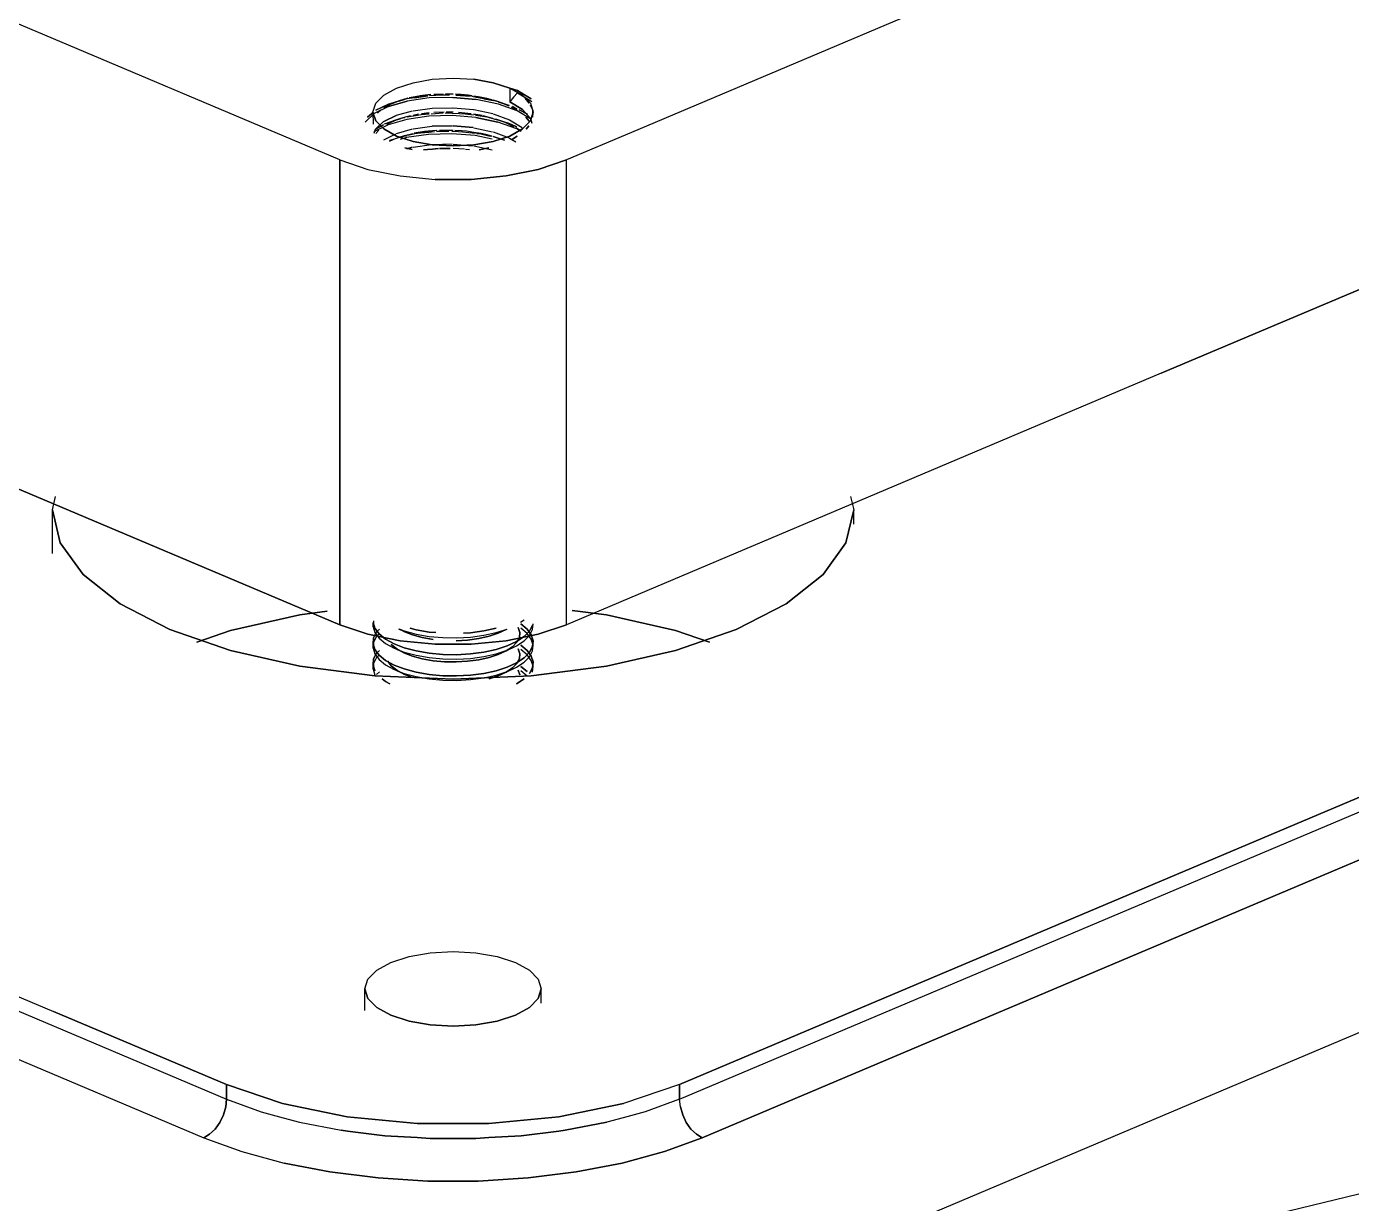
# Model space of a CAD drawing. Header units: millimetres. Extents: x 8 to 862, y 8 to 289.
# Drawn here: x 554.63 to 592.72, y 78.35 to 112.16 of the extents above; entities that cross this region are included whole.
import ezdxf

# ---------------------------------------------------------------- set-up
doc = ezdxf.new("R2010")
doc.units = ezdxf.units.MM
doc.layers.add('OUTLINE', color=7, linetype='Continuous')

msp = doc.modelspace()

# ---------------------------------------------------------------- linework, layer by layer
at = {"layer": 'OUTLINE'}
for p, q in [((604.345, 122.782), (572.022, 109.121)), ((563.635, 108.331), (531.314, 121.989)), ((565.263, 110.393), (565.742, 110.549)), ((565.742, 110.549), (566.296, 110.647)), ((566.296, 110.647), (566.894, 110.68)), ((566.894, 110.68), (567.489, 110.647)), ((568.045, 110.549), (567.489, 110.647)), ((567.489, 110.647), (568.045, 110.549)), ((568.522, 110.393), (568.045, 110.549)), ((568.045, 110.549), (568.522, 110.393)), ((564.668, 109.959), (564.898, 110.193)), ((564.898, 110.193), (565.263, 110.393)), ((565.312, 110.019), (565.594, 110.1)), ((565.594, 110.1), (565.312, 110.019)), ((565.556, 110.082), (565.424, 110.042)), ((566.21, 110.11), (565.573, 110.019)), ((565.782, 110.114), (565.575, 110.084)), ((565.631, 110.112), (565.745, 110.133)), ((565.745, 110.133), (565.631, 110.112)), ((565.745, 110.133), (565.908, 110.166)), ((565.908, 110.166), (565.745, 110.133)), ((566.163, 110.17), (565.782, 110.114)), ((565.782, 110.114), (566.163, 110.17)), ((565.926, 110.168), (566.254, 110.205)), ((566.254, 110.205), (565.926, 110.168)), ((566.882, 110.126), (566.21, 110.11)), ((566.575, 110.186), (566.212, 110.173)), ((566.342, 110.214), (566.61, 110.224)), ((566.61, 110.224), (566.342, 110.214)), ((566.794, 110.193), (566.575, 110.186)), ((566.673, 110.226), (566.894, 110.219)), ((566.894, 110.219), (566.673, 110.226)), ((566.882, 110.126), (567.554, 110.07)), ((567.554, 110.07), (566.882, 110.126)), ((566.966, 110.217), (567.112, 110.21)), ((567.112, 110.21), (566.966, 110.217)), ((567.382, 110.154), (566.975, 110.182)), ((567.112, 110.21), (567.324, 110.186)), ((567.324, 110.186), (567.112, 110.21)), ((567.324, 110.186), (567.445, 110.175)), ((567.445, 110.175), (567.324, 110.186)), ((567.552, 110.128), (567.433, 110.149)), ((567.675, 110.131), (567.487, 110.166)), ((567.777, 110.089), (567.552, 110.128)), ((568.194, 109.935), (567.554, 110.07)), ((567.861, 110.096), (567.675, 110.131)), ((568.059, 110.038), (567.777, 110.089)), ((567.777, 110.089), (568.059, 110.038)), ((567.861, 110.096), (568.01, 110.054)), ((568.01, 110.054), (567.861, 110.096)), ((568.522, 110.393), (568.522, 110.003)), ((568.887, 110.193), (568.522, 110.393)), ((568.522, 110.393), (568.749, 110.263)), ((568.522, 110.393), (568.887, 110.193)), ((568.749, 110.263), (568.522, 110.393)), ((568.743, 110.324), (568.522, 110.393)), ((568.522, 110.393), (568.743, 110.324)), ((568.631, 110.131), (568.522, 110.003)), ((568.743, 110.259), (568.631, 110.131)), ((568.991, 110.175), (568.743, 110.324)), ((568.743, 110.324), (568.991, 110.175)), ((568.743, 110.259), (569.154, 110.01)), ((569.117, 109.959), (568.887, 110.193)), ((568.887, 110.193), (569.117, 109.959)), ((569.077, 109.963), (568.968, 110.1)), ((568.968, 110.1), (569.077, 109.963)), ((569.14, 110.089), (568.991, 110.175)), ((568.991, 110.175), (569.14, 110.089)), ((564.61, 109.7), (564.435, 109.554)), ((564.435, 109.554), (564.61, 109.7)), ((564.589, 109.705), (564.668, 109.959)), ((564.668, 109.454), (564.589, 109.705)), ((564.589, 109.705), (564.591, 109.361)), ((564.589, 109.705), (564.668, 109.454)), ((565.038, 109.866), (564.626, 109.659)), ((564.835, 109.833), (564.677, 109.756)), ((564.677, 109.756), (564.835, 109.833)), ((564.724, 109.675), (564.831, 109.775)), ((564.831, 109.775), (564.724, 109.675)), ((565.04, 109.931), (564.835, 109.833)), ((564.835, 109.833), (565.04, 109.931)), ((564.905, 109.821), (565.066, 109.917)), ((565.066, 109.917), (564.905, 109.821)), ((565.038, 109.866), (565.573, 110.019)), ((565.573, 110.019), (565.038, 109.866)), ((565.289, 110.012), (565.045, 109.933)), ((565.07, 109.919), (565.266, 110.003)), ((565.266, 110.003), (565.07, 109.919)), ((565.424, 110.042), (565.101, 109.949)), ((565.266, 109.612), (565.731, 109.742)), ((565.742, 109.745), (566.291, 109.819)), ((566.296, 109.819), (566.884, 109.831)), ((566.64, 109.703), (566.338, 109.689)), ((566.894, 109.698), (566.694, 109.703)), ((566.894, 109.831), (567.475, 109.78)), ((567.41, 109.656), (567.049, 109.691)), ((567.489, 109.775), (568.038, 109.659)), ((568.042, 110.047), (568.154, 110.014)), ((568.154, 110.014), (568.042, 110.047)), ((568.154, 110.014), (568.31, 109.956)), ((568.31, 109.956), (568.154, 110.014)), ((568.503, 109.896), (568.187, 109.996)), ((568.187, 109.996), (568.31, 109.956)), ((568.187, 109.996), (568.503, 109.896)), ((568.733, 109.742), (568.194, 109.935)), ((568.31, 109.956), (568.498, 109.884)), ((568.498, 109.884), (568.31, 109.956)), ((568.884, 109.782), (568.522, 110.003)), ((568.522, 110.003), (568.884, 109.782)), ((568.722, 109.766), (568.575, 109.842)), ((568.575, 109.842), (568.722, 109.766)), ((568.722, 109.8), (568.596, 109.866)), ((568.596, 109.866), (568.722, 109.8)), ((569.149, 109.493), (568.733, 109.742)), ((569.031, 109.642), (568.794, 109.766)), ((568.794, 109.766), (569.031, 109.642)), ((569.117, 109.524), (568.887, 109.78)), ((569.117, 109.959), (569.196, 109.705)), ((569.196, 109.705), (569.117, 109.454)), ((569.117, 109.454), (569.196, 109.705)), ((569.122, 109.907), (569.163, 109.8)), ((569.163, 109.8), (569.122, 109.907)), ((569.182, 109.756), (569.184, 109.64)), ((569.184, 109.64), (569.182, 109.756)), ((569.189, 109.556), (569.196, 109.705)), ((564.626, 109.659), (564.363, 109.412)), ((565.028, 109.34), (564.619, 109.133)), ((564.889, 109.342), (564.659, 109.212)), ((564.659, 109.212), (564.889, 109.342)), ((564.898, 109.219), (564.668, 109.454)), ((564.668, 109.454), (564.898, 109.219)), ((564.67, 109.219), (564.896, 109.431)), ((565.259, 109.61), (564.898, 109.431)), ((564.898, 109.431), (565.259, 109.61)), ((565.266, 109.482), (564.91, 109.356)), ((565.04, 109.4), (564.91, 109.356)), ((565.131, 109.421), (564.984, 109.354)), ((564.984, 109.354), (565.131, 109.421)), ((565.563, 109.496), (565.028, 109.34)), ((565.18, 109.449), (565.04, 109.4)), ((565.263, 109.482), (565.131, 109.421)), ((565.131, 109.421), (565.263, 109.482)), ((565.519, 109.563), (565.18, 109.449)), ((565.389, 109.519), (565.18, 109.449)), ((565.18, 109.449), (565.389, 109.519)), ((565.266, 109.482), (565.377, 109.517)), ((565.377, 109.517), (565.266, 109.482)), ((565.519, 109.563), (565.377, 109.517)), ((565.519, 109.563), (565.389, 109.519)), ((565.503, 109.54), (565.389, 109.519)), ((565.668, 109.593), (565.519, 109.563)), ((566.198, 109.586), (565.563, 109.496)), ((565.87, 109.61), (565.573, 109.554)), ((565.747, 109.61), (565.896, 109.642)), ((565.896, 109.642), (565.747, 109.61)), ((565.975, 109.628), (565.87, 109.61)), ((566.203, 109.645), (565.975, 109.628)), ((565.989, 109.654), (566.21, 109.682)), ((566.21, 109.682), (565.989, 109.654)), ((566.87, 109.605), (566.198, 109.586)), ((566.605, 109.673), (566.266, 109.649)), ((566.873, 109.31), (566.296, 109.298)), ((566.296, 109.298), (566.873, 109.31)), ((566.87, 109.663), (566.668, 109.67)), ((567.073, 109.654), (566.87, 109.663)), ((567.542, 109.549), (566.87, 109.605)), ((567.466, 109.259), (566.894, 109.307)), ((566.894, 109.307), (567.466, 109.259)), ((567.24, 109.649), (567.073, 109.654)), ((567.475, 109.614), (567.24, 109.649)), ((567.487, 109.645), (567.733, 109.603)), ((567.733, 109.603), (567.487, 109.645)), ((567.877, 109.556), (567.538, 109.605)), ((567.542, 109.549), (568.182, 109.417)), ((568.182, 109.417), (567.542, 109.549)), ((567.759, 109.596), (568.04, 109.524)), ((568.04, 109.524), (567.759, 109.596)), ((568.173, 109.475), (567.88, 109.556)), ((568.042, 109.656), (568.515, 109.484)), ((568.382, 109.41), (568.126, 109.503)), ((568.126, 109.503), (568.382, 109.41)), ((568.126, 109.503), (568.445, 109.4)), ((568.724, 109.224), (568.182, 109.417)), ((568.445, 109.4), (568.24, 109.456)), ((568.515, 109.347), (568.396, 109.405)), ((568.396, 109.405), (568.515, 109.347)), ((568.573, 109.345), (568.445, 109.4)), ((568.445, 109.4), (568.573, 109.345)), ((568.515, 109.347), (568.631, 109.291)), ((568.631, 109.291), (568.515, 109.347)), ((568.519, 109.48), (568.88, 109.263)), ((568.712, 109.282), (568.573, 109.345)), ((568.573, 109.345), (568.712, 109.282)), ((569.117, 109.454), (568.887, 109.219)), ((568.887, 109.219), (569.117, 109.454)), ((569.082, 109.447), (568.98, 109.563)), ((568.98, 109.563), (569.082, 109.447)), ((569.068, 109.31), (568.996, 109.21)), ((568.996, 109.21), (569.068, 109.31)), ((569.117, 109.521), (569.156, 109.386)), ((587.247, 102.198), (604.345, 109.424)), ((604.345, 109.424), (587.247, 102.198)), ((564.628, 109.103), (564.666, 109.214)), ((564.67, 109.089), (564.761, 109.184)), ((564.761, 109.184), (564.67, 109.089)), ((565.263, 109.017), (564.898, 109.219)), ((564.898, 109.219), (565.263, 109.017)), ((564.901, 108.91), (565.252, 109.084)), ((565.117, 108.9), (565.27, 108.956)), ((565.742, 108.863), (565.263, 109.017)), ((565.263, 109.017), (565.742, 108.863)), ((565.266, 109.089), (565.722, 109.219)), ((565.27, 108.956), (565.442, 109.014)), ((565.338, 108.984), (565.442, 109.014)), ((565.368, 108.993), (565.494, 109.033)), ((565.552, 108.97), (565.375, 108.919)), ((565.403, 108.993), (565.563, 109.028)), ((565.494, 109.033), (565.738, 109.091)), ((566.187, 109.063), (565.552, 108.97)), ((565.794, 109.082), (565.591, 109.035)), ((565.742, 109.221), (566.28, 109.296)), ((565.775, 109.098), (566.073, 109.142)), ((566.073, 109.142), (565.775, 109.098)), ((565.961, 109.098), (565.794, 109.082)), ((566.194, 109.121), (565.961, 109.098)), ((566.073, 109.142), (566.177, 109.156)), ((566.177, 109.156), (566.073, 109.142)), ((566.177, 109.156), (566.298, 109.166)), ((566.298, 109.166), (566.177, 109.156)), ((566.859, 109.084), (566.187, 109.063)), ((566.359, 109.138), (566.194, 109.121)), ((566.422, 109.173), (566.298, 109.166)), ((566.766, 109.142), (566.415, 109.145)), ((566.78, 109.177), (566.503, 109.179)), ((566.894, 109.177), (566.78, 109.177)), ((567.531, 109.028), (566.859, 109.084)), ((567.047, 109.14), (566.861, 109.142)), ((567.135, 109.163), (566.942, 109.177)), ((567.168, 109.128), (567.047, 109.14)), ((567.277, 109.152), (567.135, 109.163)), ((567.529, 109.086), (567.168, 109.128)), ((567.487, 109.119), (567.277, 109.152)), ((567.487, 109.254), (568.029, 109.14)), ((567.491, 109.119), (567.703, 109.086)), ((567.703, 109.086), (567.491, 109.119)), ((568.012, 108.931), (567.531, 109.028)), ((567.691, 109.07), (567.573, 109.082)), ((567.961, 109.007), (567.691, 109.07)), ((567.703, 109.086), (567.838, 109.056)), ((567.838, 109.056), (567.703, 109.086)), ((567.838, 109.056), (568.008, 109.014)), ((568.008, 109.014), (567.838, 109.056)), ((568.042, 109.135), (568.505, 108.966)), ((568.042, 109.003), (568.156, 108.966)), ((568.156, 108.966), (568.042, 109.003)), ((568.522, 109.017), (568.045, 108.863)), ((568.045, 108.863), (568.522, 109.017)), ((568.37, 108.893), (568.156, 108.966)), ((568.156, 108.966), (568.37, 108.893)), ((568.519, 108.959), (568.696, 108.852)), ((568.887, 109.219), (568.522, 109.017)), ((568.522, 109.017), (568.887, 109.219)), ((568.733, 109.01), (568.568, 108.91)), ((568.568, 108.91), (568.733, 109.01)), ((568.701, 109.256), (568.847, 109.154)), ((568.847, 109.154), (568.701, 109.256)), ((572.022, 109.121), (570.149, 108.331)), ((565.17, 108.921), (565.066, 108.884)), ((565.068, 108.873), (565.17, 108.921)), ((565.17, 108.921), (565.068, 108.873)), ((565.717, 108.628), (565.505, 108.682)), ((565.505, 108.682), (565.717, 108.628)), ((565.712, 108.696), (565.563, 108.652)), ((565.563, 108.652), (565.712, 108.696)), ((566.296, 108.766), (565.742, 108.863)), ((565.742, 108.863), (566.296, 108.766)), ((565.742, 108.7), (566.27, 108.775)), ((566.047, 108.621), (566.154, 108.628)), ((566.154, 108.628), (566.047, 108.621)), ((566.154, 108.628), (566.301, 108.642)), ((566.301, 108.642), (566.154, 108.628)), ((566.894, 108.733), (566.296, 108.766)), ((566.296, 108.766), (566.894, 108.733)), ((566.298, 108.775), (566.863, 108.789)), ((566.301, 108.642), (566.47, 108.656)), ((566.47, 108.656), (566.301, 108.642)), ((566.505, 108.656), (566.805, 108.659)), ((566.805, 108.659), (566.505, 108.656)), ((566.891, 108.786), (567.454, 108.738)), ((567.222, 108.635), (566.891, 108.654)), ((567.489, 108.766), (566.894, 108.733)), ((566.894, 108.733), (567.489, 108.766)), ((567.366, 108.617), (567.245, 108.633)), ((567.487, 108.731), (568.019, 108.621)), ((568.045, 108.863), (567.489, 108.766)), ((567.489, 108.766), (568.045, 108.863)), ((567.917, 108.677), (567.64, 108.617)), ((567.64, 108.617), (567.917, 108.677)), ((563.635, 94.972), (563.635, 108.331)), ((563.635, 108.331), (563.635, 94.972)), ((563.635, 108.331), (564.442, 108.059)), ((569.343, 108.059), (570.149, 108.331)), ((570.149, 108.331), (569.343, 108.059)), ((570.149, 94.972), (570.149, 108.331)), ((564.442, 108.059), (565.373, 107.868)), ((565.373, 107.868), (566.377, 107.772)), ((567.408, 107.772), (568.415, 107.868)), ((568.415, 107.868), (567.408, 107.772)), ((568.415, 107.868), (569.343, 108.059)), ((569.343, 108.059), (568.415, 107.868)), ((566.377, 107.772), (567.408, 107.772)), ((567.408, 107.772), (566.377, 107.772)), ((546.537, 102.198), (563.635, 94.972)), ((563.635, 94.972), (546.537, 102.198)), ((587.247, 102.198), (570.149, 94.972)), ((555.379, 98.277), (555.468, 98.658)), ((578.319, 98.658), (578.408, 98.277)), ((555.6, 97.328), (555.379, 98.277)), ((555.379, 98.277), (555.6, 97.328)), ((555.379, 97.026), (555.379, 98.277)), ((578.408, 98.277), (578.185, 97.328)), ((578.185, 97.328), (578.408, 98.277)), ((578.408, 97.861), (578.408, 98.277)), ((556.256, 96.416), (555.6, 97.328)), ((555.6, 97.328), (556.256, 96.416)), ((578.185, 97.328), (577.531, 96.416)), ((577.531, 96.416), (578.185, 97.328)), ((625.513, 97.026), (535.954, 59.176)), ((557.319, 95.575), (556.256, 96.416)), ((556.256, 96.416), (557.319, 95.575)), ((577.531, 96.416), (576.466, 95.575)), ((576.466, 95.575), (577.531, 96.416)), ((527.814, 95.526), (555.412, 83.86)), ((558.752, 94.837), (557.319, 95.575)), ((557.319, 95.575), (558.752, 94.837)), ((560.496, 94.809), (562.487, 95.261)), ((562.487, 95.261), (560.496, 94.809)), ((562.487, 95.261), (563.273, 95.361)), ((563.273, 95.361), (562.487, 95.261)), ((570.317, 95.386), (571.298, 95.261)), ((571.298, 95.261), (570.317, 95.386)), ((571.298, 95.261), (573.289, 94.809)), ((573.289, 94.809), (571.298, 95.261)), ((576.466, 95.575), (575.033, 94.837)), ((575.033, 94.837), (576.466, 95.575)), ((527.814, 95.107), (560.38, 81.344)), ((560.496, 94.233), (558.752, 94.837)), ((558.752, 94.837), (560.496, 94.233)), ((563.635, 94.972), (564.442, 94.7)), ((564.442, 94.7), (563.635, 94.972)), ((564.61, 95.084), (564.591, 94.916)), ((564.645, 94.872), (564.591, 95.042)), ((564.591, 95.042), (564.645, 94.872)), ((564.591, 94.916), (564.591, 95.042)), ((564.591, 94.916), (564.645, 94.747)), ((564.766, 94.712), (564.645, 94.872)), ((564.645, 94.872), (564.766, 94.712)), ((564.696, 94.768), (564.773, 94.844)), ((564.773, 94.844), (564.696, 94.768)), ((565.477, 94.777), (565.335, 94.844)), ((565.345, 94.854), (565.491, 94.796)), ((565.831, 94.83), (565.661, 94.877)), ((565.661, 94.877), (565.831, 94.83)), ((568.131, 94.875), (567.775, 94.796)), ((567.775, 94.796), (568.131, 94.875)), ((568.131, 94.749), (568.449, 94.851)), ((568.768, 94.893), (568.812, 94.751)), ((568.812, 94.751), (568.768, 94.893)), ((568.829, 95.049), (568.936, 95.119)), ((568.836, 94.998), (569.019, 94.847)), ((569.019, 94.847), (568.836, 94.998)), ((569.019, 94.721), (568.836, 94.872)), ((569.019, 94.847), (569.14, 94.686)), ((569.14, 94.686), (569.019, 94.847)), ((569.175, 94.958), (569.089, 94.793)), ((569.089, 94.793), (569.175, 94.958)), ((569.175, 94.833), (569.194, 95)), ((570.149, 94.972), (569.343, 94.7)), ((569.343, 94.7), (570.149, 94.972)), ((575.033, 94.837), (573.289, 94.233)), ((573.289, 94.233), (575.033, 94.837)), ((573.405, 81.344), (605.973, 95.107)), ((559.526, 94.475), (560.496, 94.809)), ((560.496, 94.809), (559.526, 94.475)), ((564.442, 94.7), (565.373, 94.512)), ((565.373, 94.512), (564.442, 94.7)), ((564.591, 94.43), (564.61, 94.6)), ((564.61, 94.6), (564.591, 94.43)), ((564.61, 94.475), (564.591, 94.305)), ((564.61, 94.6), (564.696, 94.768)), ((564.696, 94.768), (564.61, 94.6)), ((564.696, 94.64), (564.61, 94.475)), ((564.645, 94.747), (564.766, 94.586)), ((564.773, 94.719), (564.696, 94.64)), ((564.952, 94.561), (564.766, 94.712)), ((564.766, 94.712), (564.952, 94.561)), ((564.766, 94.586), (564.952, 94.435)), ((565.196, 94.426), (564.952, 94.561)), ((564.952, 94.561), (565.196, 94.426)), ((565.373, 94.512), (566.377, 94.414)), ((566.377, 94.414), (565.373, 94.512)), ((565.724, 94.682), (565.477, 94.777)), ((565.477, 94.777), (565.724, 94.682)), ((565.491, 94.796), (565.831, 94.705)), ((566.005, 94.607), (565.724, 94.682)), ((565.724, 94.682), (566.005, 94.607)), ((566.201, 94.765), (565.831, 94.83)), ((565.831, 94.83), (566.201, 94.765)), ((565.831, 94.705), (566.201, 94.64)), ((566.317, 94.551), (566.005, 94.607)), ((566.005, 94.607), (566.317, 94.551)), ((566.398, 94.749), (566.201, 94.765)), ((566.201, 94.765), (566.398, 94.749)), ((566.201, 94.64), (566.594, 94.603)), ((566.594, 94.603), (566.994, 94.596)), ((567.31, 94.533), (566.977, 94.514)), ((566.977, 94.514), (567.31, 94.533)), ((566.994, 94.596), (567.391, 94.619)), ((567.391, 94.744), (567.194, 94.733)), ((567.194, 94.733), (567.391, 94.744)), ((567.629, 94.577), (567.31, 94.533)), ((567.31, 94.533), (567.629, 94.577)), ((567.775, 94.796), (567.391, 94.744)), ((567.391, 94.744), (567.775, 94.796)), ((567.391, 94.619), (567.775, 94.67)), ((567.408, 94.414), (568.415, 94.512)), ((568.415, 94.512), (567.408, 94.414)), ((567.926, 94.642), (567.629, 94.577)), ((567.629, 94.577), (567.926, 94.642)), ((567.775, 94.67), (568.131, 94.749)), ((568.191, 94.728), (567.926, 94.642)), ((567.926, 94.642), (568.191, 94.728)), ((568.417, 94.833), (568.191, 94.728)), ((568.191, 94.728), (568.417, 94.833)), ((568.415, 94.512), (569.343, 94.7)), ((569.343, 94.7), (568.415, 94.512)), ((568.719, 94.493), (568.449, 94.368)), ((568.449, 94.368), (568.719, 94.493)), ((568.726, 94.472), (568.598, 94.342)), ((568.598, 94.342), (568.726, 94.472)), ((568.936, 94.635), (568.719, 94.493)), ((568.719, 94.493), (568.936, 94.635)), ((568.719, 94.365), (568.936, 94.509)), ((568.798, 94.612), (568.726, 94.472)), ((568.726, 94.472), (568.798, 94.612)), ((568.812, 94.751), (568.798, 94.612)), ((568.798, 94.612), (568.812, 94.751)), ((569.089, 94.793), (568.936, 94.635)), ((568.936, 94.635), (569.089, 94.793)), ((568.936, 94.509), (569.089, 94.665)), ((569.14, 94.558), (569.019, 94.721)), ((569.089, 94.665), (569.175, 94.833)), ((569.14, 94.686), (569.194, 94.516)), ((569.194, 94.516), (569.14, 94.686)), ((569.194, 94.391), (569.14, 94.558)), ((569.194, 94.516), (569.175, 94.347)), ((569.175, 94.347), (569.194, 94.516)), ((569.194, 94.391), (569.194, 94.516)), ((573.289, 94.809), (574.259, 94.475)), ((574.259, 94.475), (573.289, 94.809)), ((562.487, 93.782), (560.496, 94.233)), ((560.496, 94.233), (562.487, 93.782)), ((564.645, 94.263), (564.591, 94.43)), ((564.591, 94.43), (564.645, 94.263)), ((564.591, 94.305), (564.591, 94.43)), ((564.591, 94.305), (564.645, 94.137)), ((564.61, 93.991), (564.696, 94.156)), ((564.696, 94.156), (564.61, 93.991)), ((564.766, 94.103), (564.645, 94.263)), ((564.645, 94.263), (564.766, 94.103)), ((564.645, 94.137), (564.766, 93.975)), ((564.696, 94.156), (564.773, 94.235)), ((564.773, 94.235), (564.696, 94.156)), ((564.773, 94.109), (564.696, 94.03)), ((564.952, 93.951), (564.766, 94.103)), ((564.766, 94.103), (564.952, 93.951)), ((564.952, 94.435), (565.196, 94.3)), ((565.273, 94.279), (565.117, 94.405)), ((565.117, 94.405), (565.273, 94.279)), ((565.491, 94.312), (565.196, 94.426)), ((565.196, 94.426), (565.491, 94.312)), ((565.196, 94.3), (565.491, 94.186)), ((565.477, 94.168), (565.196, 94.3)), ((565.477, 94.168), (565.273, 94.279)), ((565.273, 94.279), (565.477, 94.168)), ((565.724, 94.072), (565.477, 94.168)), ((565.477, 94.168), (565.724, 94.072)), ((565.831, 94.221), (565.491, 94.312)), ((565.491, 94.312), (565.831, 94.221)), ((565.491, 94.186), (565.831, 94.096)), ((566.005, 93.996), (565.724, 94.072)), ((565.724, 94.072), (566.005, 93.996)), ((566.201, 94.156), (565.831, 94.221)), ((565.831, 94.221), (566.201, 94.156)), ((565.831, 94.096), (566.201, 94.03)), ((566.594, 94.119), (566.201, 94.156)), ((566.201, 94.156), (566.594, 94.119)), ((566.377, 94.414), (567.408, 94.414)), ((567.408, 94.414), (566.377, 94.414)), ((566.994, 94.112), (566.594, 94.119)), ((566.594, 94.119), (566.994, 94.112)), ((567.391, 94.135), (566.994, 94.112)), ((566.994, 94.112), (567.391, 94.135)), ((567.775, 94.186), (567.391, 94.135)), ((567.391, 94.135), (567.775, 94.186)), ((568.131, 94.263), (567.775, 94.186)), ((567.775, 94.186), (568.131, 94.263)), ((567.775, 94.058), (568.131, 94.137)), ((568.191, 94.119), (567.926, 94.033)), ((567.926, 94.033), (568.191, 94.119)), ((568.449, 94.368), (568.131, 94.263)), ((568.131, 94.263), (568.449, 94.368)), ((568.131, 94.137), (568.449, 94.242)), ((568.417, 94.223), (568.191, 94.119)), ((568.191, 94.119), (568.417, 94.223)), ((568.417, 94.223), (568.719, 94.365)), ((568.598, 94.342), (568.417, 94.223)), ((568.417, 94.223), (568.598, 94.342)), ((568.449, 94.242), (568.719, 94.365)), ((568.768, 94.282), (568.812, 94.142)), ((568.812, 94.142), (568.768, 94.282)), ((568.812, 94.142), (568.798, 94)), ((568.798, 94), (568.812, 94.142)), ((568.836, 94.389), (569.019, 94.237)), ((569.019, 94.237), (568.836, 94.389)), ((569.019, 94.112), (568.836, 94.261)), ((569.089, 94.182), (568.936, 94.026)), ((568.936, 94.026), (569.089, 94.182)), ((569.019, 94.237), (569.14, 94.075)), ((569.14, 94.075), (569.019, 94.237)), ((569.14, 93.949), (569.019, 94.112)), ((569.175, 94.347), (569.089, 94.182)), ((569.089, 94.182), (569.175, 94.347)), ((569.089, 94.056), (569.175, 94.221)), ((569.14, 94.075), (569.194, 93.907)), ((569.194, 93.907), (569.14, 94.075)), ((569.175, 94.221), (569.194, 94.391)), ((573.289, 94.233), (571.298, 93.782)), ((571.298, 93.782), (573.289, 94.233)), ((527.16, 93.998), (559.728, 80.235)), ((564.647, 93.505), (562.487, 93.782)), ((562.487, 93.782), (564.647, 93.505)), ((564.591, 93.821), (564.61, 93.991)), ((564.61, 93.991), (564.591, 93.821)), ((564.61, 93.865), (564.591, 93.696)), ((564.645, 93.654), (564.591, 93.821)), ((564.591, 93.821), (564.645, 93.654)), ((564.591, 93.696), (564.591, 93.821)), ((564.591, 93.696), (564.645, 93.528)), ((564.696, 94.03), (564.61, 93.865)), ((564.766, 93.975), (564.952, 93.826)), ((565.196, 93.816), (564.952, 93.951)), ((564.952, 93.951), (565.196, 93.816)), ((564.952, 93.826), (565.196, 93.691)), ((565.117, 93.796), (565.017, 93.93)), ((565.017, 93.93), (565.117, 93.796)), ((565.273, 93.67), (565.117, 93.796)), ((565.117, 93.796), (565.273, 93.67)), ((565.491, 93.703), (565.196, 93.816)), ((565.196, 93.816), (565.491, 93.703)), ((565.196, 93.691), (565.491, 93.577)), ((565.477, 93.558), (565.196, 93.691)), ((565.831, 93.612), (565.491, 93.703)), ((565.491, 93.703), (565.831, 93.612)), ((566.317, 93.942), (566.005, 93.996)), ((566.005, 93.996), (566.317, 93.942)), ((566.201, 94.03), (566.594, 93.993)), ((566.642, 93.912), (566.317, 93.942)), ((566.317, 93.942), (566.642, 93.912)), ((566.594, 93.993), (566.994, 93.986)), ((566.977, 93.905), (566.642, 93.912)), ((566.642, 93.912), (566.977, 93.905)), ((567.31, 93.923), (566.977, 93.905)), ((566.977, 93.905), (567.31, 93.923)), ((566.994, 93.986), (567.391, 94.009)), ((567.629, 93.965), (567.31, 93.923)), ((567.31, 93.923), (567.629, 93.965)), ((567.391, 94.009), (567.775, 94.058)), ((567.926, 94.033), (567.629, 93.965)), ((567.629, 93.965), (567.926, 94.033)), ((568.449, 93.758), (568.131, 93.654)), ((568.131, 93.654), (568.449, 93.758)), ((568.417, 93.612), (568.719, 93.756)), ((568.598, 93.733), (568.417, 93.612)), ((568.417, 93.612), (568.598, 93.733)), ((568.719, 93.882), (568.449, 93.758)), ((568.449, 93.758), (568.719, 93.882)), ((568.449, 93.63), (568.719, 93.756)), ((568.726, 93.863), (568.598, 93.733)), ((568.598, 93.733), (568.726, 93.863)), ((568.936, 94.026), (568.719, 93.882)), ((568.719, 93.882), (568.936, 94.026)), ((568.719, 93.756), (568.936, 93.9)), ((568.798, 94), (568.726, 93.863)), ((568.726, 93.863), (568.798, 94)), ((568.836, 93.777), (569.019, 93.628)), ((569.019, 93.628), (568.836, 93.777)), ((568.936, 93.9), (569.089, 94.056)), ((569.175, 93.737), (569.089, 93.572)), ((569.089, 93.572), (569.175, 93.737)), ((569.194, 93.782), (569.14, 93.949)), ((571.298, 93.782), (569.14, 93.505)), ((569.14, 93.505), (571.298, 93.782)), ((569.194, 93.907), (569.175, 93.737)), ((569.175, 93.737), (569.194, 93.907)), ((569.175, 93.612), (569.194, 93.782)), ((569.194, 93.782), (569.194, 93.907)), ((606.625, 93.998), (574.057, 80.235)), ((574.057, 80.235), (606.625, 93.998)), ((566.894, 93.412), (564.647, 93.505)), ((564.647, 93.505), (566.894, 93.412)), ((564.696, 93.547), (564.773, 93.626)), ((564.773, 93.626), (564.696, 93.547)), ((564.952, 93.342), (564.859, 93.416)), ((564.859, 93.416), (564.952, 93.342)), ((565.073, 93.275), (564.952, 93.342)), ((564.952, 93.342), (565.073, 93.275)), ((565.477, 93.558), (565.273, 93.67)), ((565.273, 93.67), (565.477, 93.558)), ((565.724, 93.463), (565.477, 93.558)), ((565.477, 93.558), (565.724, 93.463)), ((565.491, 93.577), (565.831, 93.484)), ((566.201, 93.547), (565.831, 93.612)), ((565.831, 93.612), (566.201, 93.547)), ((565.831, 93.484), (566.201, 93.421)), ((566.594, 93.509), (566.201, 93.547)), ((566.201, 93.547), (566.594, 93.509)), ((566.201, 93.421), (566.594, 93.384)), ((566.994, 93.502), (566.594, 93.509)), ((566.594, 93.509), (566.994, 93.502)), ((566.594, 93.384), (566.994, 93.377)), ((569.14, 93.505), (566.894, 93.412)), ((566.894, 93.412), (569.14, 93.505)), ((567.391, 93.523), (566.994, 93.502)), ((566.994, 93.502), (567.391, 93.523)), ((566.994, 93.377), (567.391, 93.398)), ((567.775, 93.575), (567.391, 93.523)), ((567.391, 93.523), (567.775, 93.575)), ((567.391, 93.398), (567.775, 93.449)), ((568.131, 93.654), (567.775, 93.575)), ((567.775, 93.575), (568.131, 93.654)), ((567.775, 93.449), (568.131, 93.528)), ((568.191, 93.507), (567.926, 93.421)), ((567.926, 93.421), (568.191, 93.507)), ((568.131, 93.528), (568.449, 93.63)), ((568.417, 93.612), (568.191, 93.507)), ((568.191, 93.507), (568.417, 93.612)), ((568.936, 93.416), (568.719, 93.272)), ((568.719, 93.272), (568.936, 93.416)), ((568.768, 93.672), (568.812, 93.533)), ((568.812, 93.533), (568.768, 93.672)), ((569.019, 93.5), (568.836, 93.651)), ((573.405, 81.763), (601.006, 93.426)), ((601.006, 93.426), (573.405, 81.763)), ((565.101, 85.272), (565.626, 85.442)), ((565.626, 85.442), (566.238, 85.549)), ((566.238, 85.549), (566.894, 85.586)), ((566.894, 85.586), (567.549, 85.549)), ((567.549, 85.549), (568.159, 85.442)), ((568.159, 85.442), (568.684, 85.272)), ((564.447, 84.791), (564.698, 85.049)), ((564.698, 85.049), (565.101, 85.272)), ((568.684, 85.272), (569.087, 85.049)), ((569.087, 85.049), (569.34, 84.791)), ((564.359, 84.514), (564.447, 84.791)), ((569.34, 84.791), (569.426, 84.514)), ((564.447, 84.237), (564.359, 84.514)), ((564.359, 84.514), (564.447, 84.237)), ((564.359, 83.888), (564.359, 84.514)), ((564.698, 83.979), (564.447, 84.237)), ((564.447, 84.237), (564.698, 83.979)), ((569.34, 84.237), (569.087, 83.979)), ((569.087, 83.979), (569.34, 84.237)), ((569.426, 84.514), (569.34, 84.237)), ((569.34, 84.237), (569.426, 84.514)), ((569.426, 84.098), (569.426, 84.514)), ((555.412, 83.86), (560.38, 81.763)), ((560.38, 81.763), (555.412, 83.86)), ((565.101, 83.758), (564.698, 83.979)), ((564.698, 83.979), (565.101, 83.758)), ((569.087, 83.979), (568.684, 83.758)), ((568.684, 83.758), (569.087, 83.979)), ((565.626, 83.588), (565.101, 83.758)), ((565.101, 83.758), (565.626, 83.588)), ((566.238, 83.481), (565.626, 83.588)), ((565.626, 83.588), (566.238, 83.481)), ((566.894, 83.444), (566.238, 83.481)), ((566.238, 83.481), (566.894, 83.444)), ((567.549, 83.481), (566.894, 83.444)), ((566.894, 83.444), (567.549, 83.481)), ((568.159, 83.588), (567.549, 83.481)), ((567.549, 83.481), (568.159, 83.588)), ((568.684, 83.758), (568.159, 83.588)), ((568.159, 83.588), (568.684, 83.758)), ((560.38, 81.344), (560.38, 81.763)), ((560.38, 81.763), (560.38, 81.344)), ((560.38, 81.763), (561.991, 81.219)), ((561.991, 81.219), (560.38, 81.763)), ((573.405, 81.763), (571.794, 81.219)), ((573.405, 81.763), (573.405, 81.344)), ((573.405, 81.344), (573.405, 81.763)), ((560.38, 81.344), (560.356, 81.119)), ((560.356, 81.119), (560.38, 81.344)), ((560.38, 81.344), (561.373, 80.981)), ((561.991, 81.219), (563.849, 80.839)), ((563.849, 80.839), (561.991, 81.219)), ((569.936, 80.839), (571.794, 81.219)), ((571.794, 81.219), (569.936, 80.839)), ((573.405, 81.344), (572.412, 80.981)), ((573.429, 81.119), (573.405, 81.344)), ((560.291, 80.891), (560.189, 80.674)), ((560.189, 80.674), (560.291, 80.891)), ((560.356, 81.119), (560.291, 80.891)), ((560.291, 80.891), (560.356, 81.119)), ((561.373, 80.981), (562.005, 80.809)), ((562.005, 80.809), (562.477, 80.681)), ((563.849, 80.839), (565.861, 80.646)), ((565.861, 80.646), (563.849, 80.839)), ((567.924, 80.646), (569.936, 80.839)), ((569.936, 80.839), (567.924, 80.646)), ((571.782, 80.809), (571.308, 80.681)), ((572.412, 80.981), (571.782, 80.809)), ((573.429, 81.119), (573.494, 80.891)), ((573.494, 80.891), (573.429, 81.119)), ((573.494, 80.891), (573.596, 80.674)), ((573.596, 80.674), (573.494, 80.891)), ((465.169, 47.625), (601.091, 80.609)), ((560.054, 80.484), (559.896, 80.335)), ((559.896, 80.335), (560.054, 80.484)), ((560.189, 80.674), (560.054, 80.484)), ((560.054, 80.484), (560.189, 80.674)), ((562.477, 80.681), (563.673, 80.449)), ((563.673, 80.449), (563.854, 80.428)), ((563.854, 80.428), (563.673, 80.449)), ((563.854, 80.428), (564.935, 80.293)), ((564.935, 80.293), (563.854, 80.428)), ((565.861, 80.646), (567.924, 80.646)), ((567.924, 80.646), (565.861, 80.646)), ((568.852, 80.293), (569.931, 80.428)), ((569.931, 80.428), (568.852, 80.293)), ((569.931, 80.428), (570.112, 80.449)), ((570.112, 80.449), (569.931, 80.428)), ((570.112, 80.449), (571.308, 80.681)), ((571.308, 80.681), (570.112, 80.449)), ((573.596, 80.674), (573.731, 80.484)), ((573.731, 80.484), (573.596, 80.674)), ((573.731, 80.484), (573.889, 80.335)), ((573.889, 80.335), (573.731, 80.484)), ((559.896, 80.335), (559.728, 80.235)), ((559.728, 80.235), (559.896, 80.335)), ((559.728, 80.235), (560.821, 79.835)), ((564.935, 80.293), (565.863, 80.237)), ((565.863, 80.237), (564.935, 80.293)), ((565.863, 80.237), (566.235, 80.214)), ((566.235, 80.214), (565.863, 80.237)), ((566.235, 80.214), (567.549, 80.214)), ((567.549, 80.214), (566.235, 80.214)), ((567.549, 80.214), (567.922, 80.237)), ((567.922, 80.237), (567.549, 80.214)), ((567.922, 80.237), (568.852, 80.293)), ((568.852, 80.293), (567.922, 80.237)), ((574.057, 80.235), (572.966, 79.835)), ((572.966, 79.835), (574.057, 80.235)), ((573.889, 80.335), (574.057, 80.235)), ((574.057, 80.235), (573.889, 80.335)), ((560.821, 79.835), (562.038, 79.505)), ((572.966, 79.835), (571.75, 79.505)), ((571.75, 79.505), (572.966, 79.835)), ((563.352, 79.251), (562.038, 79.505)), ((562.038, 79.505), (563.352, 79.251)), ((564.74, 79.079), (563.352, 79.251)), ((563.352, 79.251), (564.74, 79.079)), ((570.433, 79.251), (569.047, 79.079)), ((569.047, 79.079), (570.433, 79.251)), ((571.75, 79.505), (570.433, 79.251)), ((570.433, 79.251), (571.75, 79.505)), ((566.17, 78.991), (564.74, 79.079)), ((564.74, 79.079), (566.17, 78.991)), ((567.615, 78.991), (566.17, 78.991)), ((566.17, 78.991), (567.615, 78.991)), ((569.047, 79.079), (567.615, 78.991)), ((567.615, 78.991), (569.047, 79.079))]:
    msp.add_line(p, q, dxfattribs=at)

doc.saveas('drawing.dxf')
